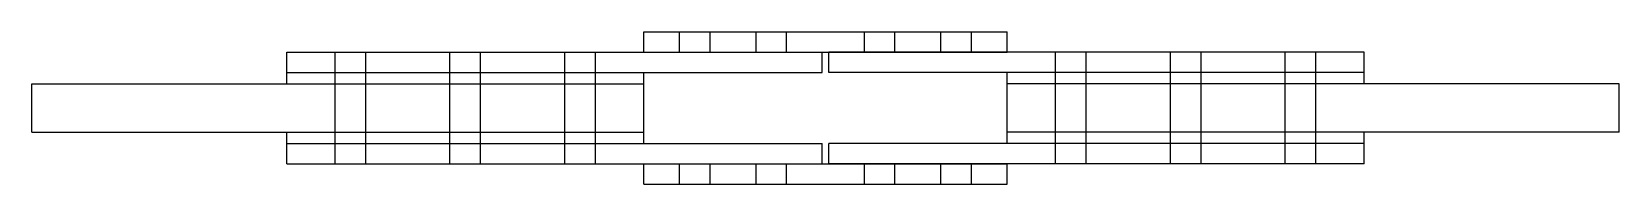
# Model space of a CAD drawing. Header units: millimetres. Extents: x 0 to 1245, y -60 to 60.
import ezdxf

# ---------------------------------------------------------------- set-up
doc = ezdxf.new("R2010")
doc.units = ezdxf.units.MM
for name, color, linetype in [('F1', 3, 'CONTINUOUS'), ('P1', 5, 'CONTINUOUS'), ('P2', 6, 'CONTINUOUS'), ('P3', 1, 'CONTINUOUS')]:
    doc.layers.add(name, color=color, linetype=linetype)

msp = doc.modelspace()

# ---------------------------------------------------------------- linework, layer by layer
at = {"layer": 'F1', "ltscale": 0.3}
for p, q in [((200, 28), (250, 28)), ((200, 19), (200, 28)), ((238, 19), (238, 28)), ((250, 28), (340, 28)), ((262, 19), (262, 28)), ((328, 19), (328, 28)), ((340, 28), (430, 28)), ((352, 19), (352, 28)), ((418, 19), (418, 28)), ((430, 28), (480, 28)), ((442, 19), (442, 28)), ((480, 19), (480, 28)), ((815, 28), (765, 28)), ((765, 19), (765, 28)), ((803, 19), (803, 28)), ((905, 28), (815, 28)), ((827, 19), (827, 28)), ((893, 19), (893, 28)), ((995, 28), (905, 28)), ((917, 19), (917, 28)), ((983, 19), (983, 28)), ((1045, 28), (995, 28)), ((1007, 19), (1007, 28)), ((1045, 19), (1045, 28)), ((200, 19), (250, 19)), ((250, 19), (340, 19)), ((340, 19), (430, 19)), ((430, 19), (480, 19)), ((815, 19), (765, 19)), ((905, 19), (815, 19)), ((995, 19), (905, 19)), ((1045, 19), (995, 19)), ((200, -19), (250, -19)), ((200, -28), (200, -19)), ((238, -28), (238, -19)), ((250, -19), (340, -19)), ((262, -28), (262, -19)), ((328, -28), (328, -19)), ((340, -19), (430, -19)), ((352, -28), (352, -19)), ((418, -28), (418, -19)), ((430, -19), (480, -19)), ((442, -28), (442, -19)), ((480, -28), (480, -19)), ((815, -19), (765, -19)), ((765, -28), (765, -19)), ((803, -28), (803, -19)), ((905, -19), (815, -19)), ((827, -28), (827, -19)), ((893, -28), (893, -19)), ((995, -19), (905, -19)), ((917, -28), (917, -19)), ((983, -28), (983, -19)), ((1045, -19), (995, -19)), ((1007, -28), (1007, -19)), ((1045, -28), (1045, -19)), ((200, -28), (250, -28)), ((250, -28), (340, -28)), ((340, -28), (430, -28)), ((430, -28), (480, -28)), ((815, -28), (765, -28)), ((905, -28), (815, -28)), ((995, -28), (905, -28)), ((1045, -28), (995, -28))]:
    msp.add_line(p, q, dxfattribs=at)
at = {"layer": 'P1', "ltscale": 0.3}
for p, q in [((0, 19), (250, 19)), ((0, -19), (0, 19)), ((238, -19), (238, 19)), ((250, 19), (340, 19)), ((262, -19), (262, 19)), ((328, -19), (328, 19)), ((340, 19), (430, 19)), ((352, -19), (352, 19)), ((418, -19), (418, 19)), ((430, 19), (480, 19)), ((442, -19), (442, 19)), ((480, -19), (480, 19)), ((815, 19), (765, 19)), ((765, -19), (765, 19)), ((803, -19), (803, 19)), ((905, 19), (815, 19)), ((827, -19), (827, 19)), ((893, -19), (893, 19)), ((995, 19), (905, 19)), ((917, -19), (917, 19)), ((983, -19), (983, 19)), ((1245, 19), (995, 19)), ((1007, -19), (1007, 19)), ((1245, -19), (1245, 19)), ((0, -19), (250, -19)), ((250, -19), (340, -19)), ((340, -19), (430, -19)), ((430, -19), (480, -19)), ((815, -19), (765, -19)), ((905, -19), (815, -19)), ((995, -19), (905, -19)), ((1245, -19), (995, -19))]:
    msp.add_line(p, q, dxfattribs=at)
at = {"layer": 'P2', "ltscale": 0.3}
for p, q in [((200, 44), (250, 44)), ((200, 28), (200, 44)), ((238, 28), (238, 44)), ((250, 44), (340, 44)), ((262, 28), (262, 44)), ((328, 28), (328, 44)), ((340, 44), (430, 44)), ((352, 28), (352, 44)), ((418, 28), (418, 44)), ((430, 44), (620, 44)), ((442, 28), (442, 44)), ((620, 28), (620, 44)), ((815, 44), (625, 44)), ((625, 28), (625, 44)), ((803, 28), (803, 44)), ((905, 44), (815, 44)), ((827, 28), (827, 44)), ((893, 28), (893, 44)), ((995, 44), (905, 44)), ((917, 28), (917, 44)), ((983, 28), (983, 44)), ((1045, 44), (995, 44)), ((1007, 28), (1007, 44)), ((1045, 28), (1045, 44)), ((200, 28), (250, 28)), ((250, 28), (340, 28)), ((340, 28), (430, 28)), ((430, 28), (620, 28)), ((815, 28), (625, 28)), ((905, 28), (815, 28)), ((995, 28), (905, 28)), ((1045, 28), (995, 28)), ((200, -28), (250, -28)), ((200, -44), (200, -28)), ((238, -44), (238, -28)), ((250, -28), (340, -28)), ((262, -44), (262, -28)), ((328, -44), (328, -28)), ((340, -28), (430, -28)), ((352, -44), (352, -28)), ((418, -44), (418, -28)), ((430, -28), (620, -28)), ((442, -44), (442, -28)), ((620, -44), (620, -28)), ((815, -28), (625, -28)), ((625, -44), (625, -28)), ((803, -44), (803, -28)), ((905, -28), (815, -28)), ((827, -44), (827, -28)), ((893, -44), (893, -28)), ((995, -28), (905, -28)), ((917, -44), (917, -28)), ((983, -44), (983, -28)), ((1045, -28), (995, -28)), ((1007, -44), (1007, -28)), ((1045, -44), (1045, -28)), ((200, -44), (250, -44)), ((250, -44), (340, -44)), ((340, -44), (430, -44)), ((430, -44), (620, -44)), ((815, -44), (625, -44)), ((905, -44), (815, -44)), ((995, -44), (905, -44)), ((1045, -44), (995, -44))]:
    msp.add_line(p, q, dxfattribs=at)
at = {"layer": 'P3', "ltscale": 0.3}
for p, q in [((480, 60), (520, 60)), ((480, 44), (480, 60)), ((508, 44), (508, 60)), ((520, 60), (580, 60)), ((532, 44), (532, 60)), ((568, 44), (568, 60)), ((580, 60), (665, 60)), ((592, 44), (592, 60)), ((653, 44), (653, 60)), ((665, 60), (725, 60)), ((677, 44), (677, 60)), ((713, 44), (713, 60)), ((725, 60), (765, 60)), ((737, 44), (737, 60)), ((765, 44), (765, 60)), ((480, 44), (520, 44)), ((520, 44), (580, 44)), ((580, 44), (665, 44)), ((665, 44), (725, 44)), ((725, 44), (765, 44)), ((480, -44), (520, -44)), ((480, -60), (480, -44)), ((508, -60), (508, -44)), ((520, -44), (580, -44)), ((532, -60), (532, -44)), ((568, -60), (568, -44)), ((580, -44), (665, -44)), ((592, -60), (592, -44)), ((653, -60), (653, -44)), ((665, -44), (725, -44)), ((677, -60), (677, -44)), ((713, -60), (713, -44)), ((725, -44), (765, -44)), ((737, -60), (737, -44)), ((765, -60), (765, -44)), ((480, -60), (520, -60)), ((520, -60), (580, -60)), ((580, -60), (665, -60)), ((665, -60), (725, -60)), ((725, -60), (765, -60))]:
    msp.add_line(p, q, dxfattribs=at)

doc.saveas('drawing.dxf')
